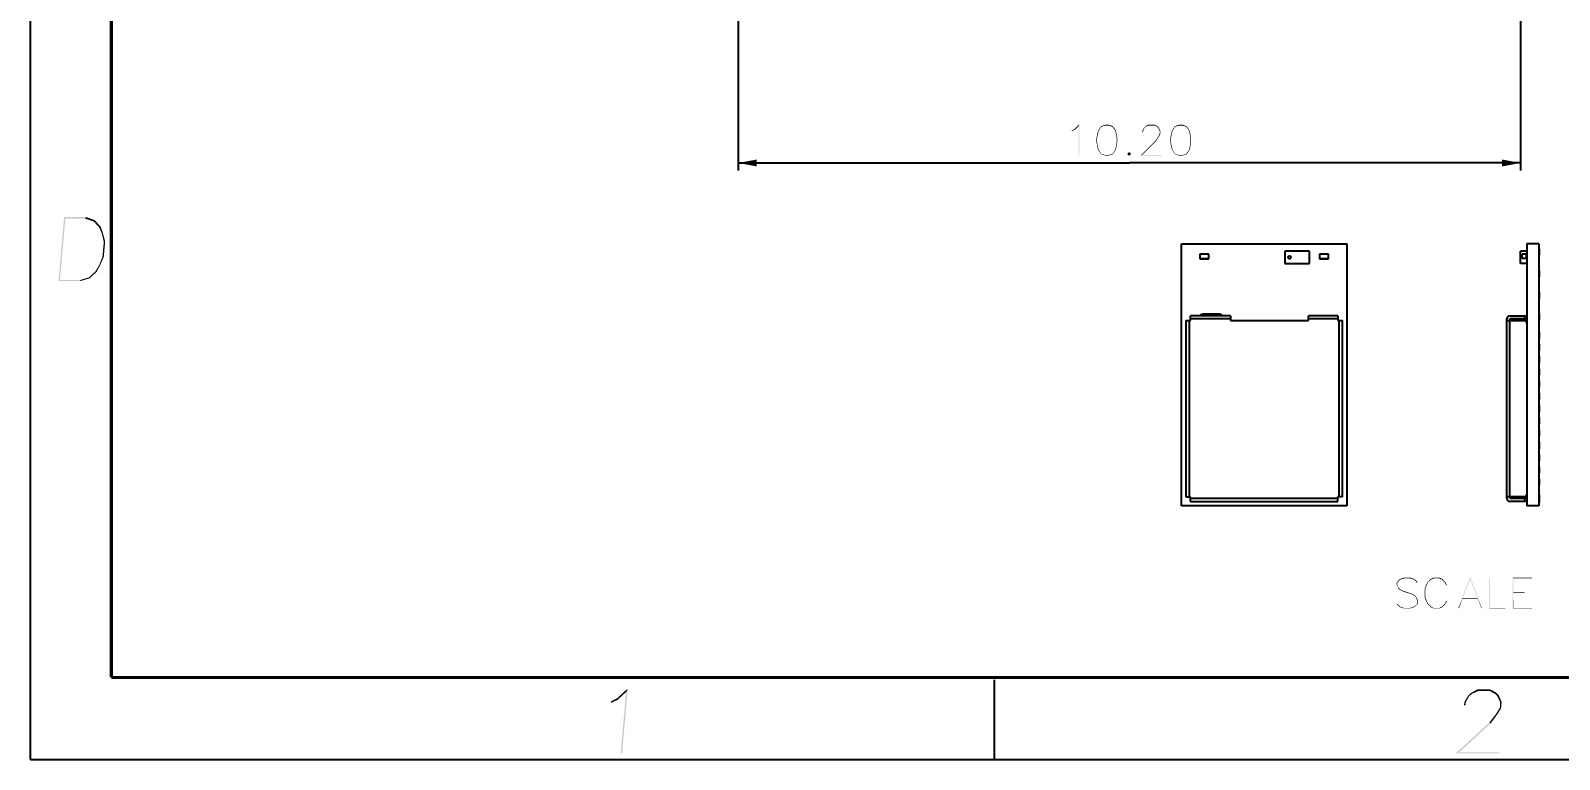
# Model space of a CAD drawing. Header units: millimetres. Extents: x 0 to 297, y 0 to 210.
# Drawn here: x 0 to 99.7, y 0 to 47.5 of the extents above; entities that cross this region are included whole.
import ezdxf

# ---------------------------------------------------------------- set-up
doc = ezdxf.new("R2010")
doc.units = ezdxf.units.MM
doc.header["$LTSCALE"] = 16.335
doc.layers.get('0').update_dxf_attribs({"linetype": 'CONTINUOUS'})
doc.styles.get("Standard").update_dxf_attribs({"font": 'romans.ttf'})
doc.dimstyles.new('DIMSTYLE_2', dxfattribs={"dimtxt": 2, "dimasz": 1.2, "dimexe": 0.5, "dimexo": 1, "dimgap": 0.5, "dimtad": 1, "dimlfac": 0.2, "dimzin": 0, "dimdsep": 46, "dimtxsty": 'STANDARD', "dimblk": '_FILLED', "dimblk1": '_FILLED', "dimblk2": '_FILLED', "dimcen": 0.09, "dimazin": 0, "dimtp": 0.01, "dimtm": 0.01, "dimtfac": 1, "dimtofl": 0, "dimtmove": 0, "dimatfit": 3, "dimldrblk": '_FILLED', "dimfxl": 1, "dimtolj": 1, "dimtzin": 0, "dimarcsym": 0})

# ---------------------------------------------------------------- blocks, each defined once
blk = doc.blocks.new('_FILLED')
at = {"color": 0, "linetype": 'ByBlock'}
blk.add_solid([(0, 0), (-1, 0.1875), (-1, -0.1875)], dxfattribs=at)
blk = doc.blocks.new('*D10')
at = {"color": 2, "linetype": 'Continuous'}
for p, q in [((46.144, 50.899), (46.144, 38.399)), ((97.144, 50.899), (97.144, 38.399)), ((46.144, 38.899), (71.644, 38.899)), ((97.144, 38.899), (71.644, 38.899))]:
    blk.add_line(p, q, dxfattribs=at)
at = {"color": 2, "linetype": 'Continuous', "xscale": 1.199999999999999, "yscale": 1.199999999999999, "zscale": 1.199999999999999, "rotation": 180}
blk.add_blockref('_FILLED', (46.144, 38.899), dxfattribs=at)
at = {"color": 2, "linetype": 'Continuous', "xscale": 1.199999999999999, "yscale": 1.199999999999999, "zscale": 1.199999999999999}
blk.add_blockref('_FILLED', (97.144, 38.899), dxfattribs=at)

msp = doc.modelspace()

# ---------------------------------------------------------------- linework, layer by layer
at = {"color": 7, "linetype": 'Continuous'}
for p, q in [((0, 0), (0, 210)), ((75.032, 16.531), (75.032, 33.631)), ((75.032, 33.631), (85.832, 33.631)), ((76.232, 32.961), (76.232, 32.656)), ((76.832, 32.961), (76.232, 32.961)), ((76.832, 32.656), (76.832, 32.961)), ((81.782, 33.151), (81.782, 32.351)), ((83.382, 33.151), (81.782, 33.151)), ((83.382, 32.351), (83.382, 33.151)), ((84.032, 32.961), (84.032, 32.656)), ((84.632, 32.961), (84.032, 32.961)), ((84.632, 32.656), (84.632, 32.961)), ((85.832, 33.631), (85.832, 16.531)), ((97.151, 32.351), (97.151, 33.151)), ((97.551, 33.151), (97.151, 33.151)), ((97.251, 32.661), (97.251, 32.961)), ((97.551, 32.961), (97.251, 32.961)), ((97.541, 32.656), (97.541, 32.956)), ((97.551, 32.956), (97.541, 32.956)), ((97.551, 33.631), (97.551, 16.531)), ((98.351, 33.631), (97.551, 33.631)), ((98.351, 33.631), (98.351, 16.531)), ((98.351, 33.281), (98.361, 33.281)), ((98.361, 33.281), (98.361, 32.881)), ((76.232, 32.661), (76.832, 32.661)), ((76.232, 32.656), (76.832, 32.656)), ((81.782, 32.351), (83.382, 32.351)), ((84.032, 32.661), (84.632, 32.661)), ((84.032, 32.656), (84.632, 32.656)), ((97.551, 32.351), (97.151, 32.351)), ((97.551, 32.661), (97.251, 32.661)), ((97.551, 32.656), (97.541, 32.656)), ((98.351, 32.881), (98.361, 32.881)), ((98.351, 31.881), (98.361, 31.881)), ((98.351, 31.481), (98.361, 31.481)), ((98.361, 31.881), (98.361, 31.481)), ((98.351, 30.481), (98.361, 30.481)), ((98.351, 30.081), (98.361, 30.081)), ((98.361, 30.481), (98.361, 30.081)), ((75.632, 28.631), (75.632, 28.931)), ((78.232, 28.931), (75.632, 28.931)), ((77.532, 29.031), (76.432, 29.031)), ((78.232, 28.931), (78.232, 28.631)), ((83.332, 28.631), (83.332, 28.931)), ((85.232, 28.931), (83.332, 28.931)), ((85.232, 28.931), (85.232, 28.631)), ((96.451, 28.931), (97.551, 28.931)), ((98.351, 29.081), (98.361, 29.081)), ((98.361, 29.081), (98.361, 28.681)), ((75.332, 28.631), (75.332, 17.131)), ((75.332, 28.631), (75.632, 28.631)), ((78.232, 28.631), (83.332, 28.631)), ((85.232, 28.631), (85.532, 28.631)), ((85.532, 17.131), (85.532, 28.631)), ((96.251, 17.031), (96.251, 28.731)), ((96.251, 28.631), (97.401, 28.631)), ((96.451, 28.731), (96.451, 28.631)), ((97.551, 28.731), (96.451, 28.731)), ((98.351, 28.681), (98.361, 28.681)), ((98.351, 27.881), (98.361, 27.881)), ((98.351, 27.481), (98.361, 27.481)), ((98.351, 27.081), (98.361, 27.081)), ((98.361, 27.881), (98.361, 27.481)), ((98.361, 27.081), (98.361, 26.681)), ((98.351, 26.681), (98.361, 26.681)), ((98.351, 26.281), (98.361, 26.281)), ((98.361, 26.281), (98.361, 25.881)), ((98.351, 25.881), (98.361, 25.881)), ((98.351, 25.481), (98.361, 25.481)), ((98.351, 25.081), (98.361, 25.081)), ((98.361, 25.481), (98.361, 25.081)), ((98.351, 24.681), (98.361, 24.681)), ((98.351, 24.281), (98.361, 24.281)), ((98.361, 24.681), (98.361, 24.281)), ((98.351, 23.881), (98.361, 23.881)), ((98.351, 23.481), (98.361, 23.481)), ((98.351, 23.081), (98.361, 23.081)), ((98.361, 23.881), (98.361, 23.481)), ((98.361, 23.081), (98.361, 22.681)), ((98.351, 22.681), (98.361, 22.681)), ((98.351, 22.281), (98.361, 22.281)), ((98.361, 22.281), (98.361, 21.881)), ((98.351, 21.881), (98.361, 21.881)), ((98.351, 21.481), (98.361, 21.481)), ((98.351, 21.081), (98.361, 21.081)), ((98.361, 21.481), (98.361, 21.081)), ((98.351, 20.681), (98.361, 20.681)), ((98.351, 20.281), (98.361, 20.281)), ((98.361, 20.681), (98.361, 20.281)), ((98.351, 19.881), (98.361, 19.881)), ((98.351, 19.481), (98.361, 19.481)), ((98.351, 19.081), (98.361, 19.081)), ((98.361, 19.881), (98.361, 19.481)), ((98.361, 19.081), (98.361, 18.681)), ((98.351, 18.681), (98.361, 18.681)), ((98.351, 18.281), (98.361, 18.281)), ((98.361, 18.281), (98.361, 17.881)), ((75.332, 17.131), (75.632, 17.131)), ((75.632, 16.831), (75.632, 17.131)), ((85.532, 17.131), (85.232, 17.131)), ((85.232, 16.831), (85.232, 17.131)), ((97.401, 17.131), (96.251, 17.131)), ((96.451, 17.031), (96.451, 17.131)), ((96.451, 17.031), (97.551, 17.031)), ((98.351, 17.881), (98.361, 17.881)), ((98.351, 17.282), (98.361, 17.282)), ((98.361, 17.282), (98.361, 16.782)), ((85.832, 16.531), (75.032, 16.531)), ((75.632, 16.831), (85.232, 16.831)), ((97.551, 16.831), (96.451, 16.831)), ((98.351, 16.531), (97.551, 16.531)), ((98.351, 16.782), (98.361, 16.782)), ((62.827, 5.192), (62.827, 0)), ((0, 0), (297, 0))]:
    msp.add_line(p, q, dxfattribs=at)
at = {"color": 9, "linetype": 'Continuous'}
for p, q in [((97.401, 28.931), (97.401, 28.731)), ((75.532, 28.631), (75.532, 17.131)), ((78.232, 28.731), (75.632, 28.731)), ((85.232, 28.731), (83.332, 28.731)), ((85.332, 17.131), (85.332, 28.631)), ((96.451, 17.131), (96.451, 28.631)), ((75.632, 17.031), (85.232, 17.031)), ((97.401, 17.031), (97.401, 16.831))]:
    msp.add_line(p, q, dxfattribs=at)
at = {"color": 7, "linetype": 'Continuous', "const_width": 0.2}
for points in [[(5.266, 5.348), (5.266, 204.558)], [(291.734, 5.348), (5.266, 5.348)]]:
    msp.add_lwpolyline(points, dxfattribs=at)
at = {"color": 7, "linetype": 'Continuous'}
msp.add_circle((82.082, 32.751), 0.1, dxfattribs=at)
for centre, radius, start, end in [((76.432, 28.831), 0.2, 90, 150), ((77.532, 28.831), 0.2, 30, 90), ((96.451, 28.731), 0.2, 90, 180), ((97.401, 28.481), 0.15, 0, 90), ((96.451, 17.031), 0.2, 180, 270), ((97.401, 17.281), 0.15, 270, 360)]:
    msp.add_arc(centre, radius, start, end, dxfattribs=at)
at = {"color": 2, "linetype": 'Continuous'}
for points in [[(68.097, 41.07), (67.882, 41.013), (68.068, 41.113)], [(67.882, 41.013), (68.097, 41.07), (67.897, 40.97)], [(68.382, 41.399), (68.34, 41.313), (68.068, 41.113)], [(68.382, 41.399), (68.068, 41.113), (68.354, 41.399)], [(68.068, 41.113), (68.34, 41.313), (68.097, 41.07)], [(68.34, 39.399), (68.34, 41.313), (68.382, 41.399)], [(68.34, 39.399), (68.382, 41.399), (68.382, 39.399)], [(69.64, 40.984), (69.497, 40.527), (69.597, 40.999)], [(69.497, 40.527), (69.64, 40.984), (69.54, 40.513)], [(69.811, 41.256), (69.597, 40.999), (69.797, 41.299)], [(69.597, 40.999), (69.811, 41.256), (69.64, 40.984)], [(70.282, 41.399), (70.082, 41.342), (69.797, 41.299)], [(70.282, 41.399), (69.797, 41.299), (70.082, 41.399)], [(69.797, 41.299), (70.082, 41.342), (69.811, 41.256)], [(70.268, 41.342), (70.082, 41.342), (70.282, 41.399)], [(70.268, 41.342), (70.282, 41.399), (70.568, 41.299)], [(70.568, 41.299), (70.54, 41.256), (70.268, 41.342)], [(70.54, 41.256), (70.568, 41.299), (70.768, 40.999)], [(70.768, 40.999), (70.725, 40.984), (70.54, 41.256)], [(70.725, 40.984), (70.768, 40.999), (70.854, 40.527)], [(70.854, 40.527), (70.811, 40.513), (70.725, 40.984)], [(72.625, 41.17), (72.497, 40.999), (72.597, 41.199)], [(72.497, 40.999), (72.625, 41.17), (72.54, 40.984)], [(72.54, 40.984), (72.497, 40.899), (72.497, 40.999)], [(72.497, 40.899), (72.54, 40.984), (72.54, 40.899)], [(72.711, 41.256), (72.597, 41.199), (72.697, 41.299)], [(72.597, 41.199), (72.711, 41.256), (72.625, 41.17)], [(72.897, 41.342), (72.697, 41.299), (72.882, 41.399)], [(72.697, 41.299), (72.897, 41.342), (72.711, 41.256)], [(72.882, 41.399), (73.268, 41.399), (72.897, 41.342)], [(73.268, 41.342), (72.897, 41.342), (73.268, 41.399)], [(73.268, 41.342), (73.268, 41.399), (73.468, 41.299)], [(73.468, 41.299), (73.44, 41.256), (73.268, 41.342)], [(73.44, 41.256), (73.468, 41.299), (73.568, 41.199)], [(73.568, 41.199), (73.525, 41.17), (73.44, 41.256)], [(73.525, 41.17), (73.568, 41.199), (73.668, 40.999)], [(73.668, 40.999), (73.625, 40.984), (73.525, 41.17)], [(73.625, 40.813), (73.625, 40.984), (73.668, 40.999)], [(73.625, 40.813), (73.668, 40.999), (73.668, 40.799)], [(74.454, 40.984), (74.311, 40.527), (74.411, 40.999)], [(74.311, 40.527), (74.454, 40.984), (74.354, 40.513)], [(74.625, 41.256), (74.411, 40.999), (74.611, 41.299)], [(74.411, 40.999), (74.625, 41.256), (74.454, 40.984)], [(75.097, 41.399), (74.897, 41.342), (74.611, 41.299)], [(75.097, 41.399), (74.611, 41.299), (74.897, 41.399)], [(74.611, 41.299), (74.897, 41.342), (74.625, 41.256)], [(75.082, 41.342), (74.897, 41.342), (75.097, 41.399)], [(75.082, 41.342), (75.097, 41.399), (75.382, 41.299)], [(75.382, 41.299), (75.354, 41.256), (75.082, 41.342)], [(75.354, 41.256), (75.382, 41.299), (75.582, 40.999)], [(75.582, 40.999), (75.54, 40.984), (75.354, 41.256)], [(75.54, 40.984), (75.582, 40.999), (75.668, 40.527)], [(75.668, 40.527), (75.625, 40.513), (75.54, 40.984)], [(69.54, 40.513), (69.497, 40.242), (69.497, 40.527)], [(69.497, 40.242), (69.54, 40.513), (69.54, 40.242)], [(69.54, 40.242), (69.597, 39.77), (69.497, 40.242)], [(69.597, 39.77), (69.54, 40.242), (69.64, 39.77)], [(70.854, 40.242), (70.725, 39.77), (70.811, 40.242)], [(70.725, 39.77), (70.854, 40.242), (70.768, 39.77)], [(70.811, 40.242), (70.811, 40.513), (70.854, 40.527)], [(70.811, 40.242), (70.854, 40.527), (70.854, 40.242)], [(73.382, 40.327), (72.368, 39.384), (73.34, 40.356)], [(73.382, 40.327), (72.468, 39.413), (72.368, 39.384)], [(73.568, 40.613), (73.34, 40.356), (73.525, 40.627)], [(73.34, 40.356), (73.568, 40.613), (73.382, 40.327)], [(73.668, 40.799), (73.525, 40.627), (73.625, 40.813)], [(73.525, 40.627), (73.668, 40.799), (73.568, 40.613)], [(74.354, 40.513), (74.311, 40.242), (74.311, 40.527)], [(74.311, 40.242), (74.354, 40.513), (74.354, 40.242)], [(74.354, 40.242), (74.411, 39.77), (74.311, 40.242)], [(74.411, 39.77), (74.354, 40.242), (74.454, 39.77)], [(75.668, 40.242), (75.54, 39.77), (75.625, 40.242)], [(75.54, 39.77), (75.668, 40.242), (75.582, 39.77)], [(75.625, 40.242), (75.625, 40.513), (75.668, 40.527)], [(75.625, 40.242), (75.668, 40.527), (75.668, 40.242)], [(69.64, 39.77), (69.797, 39.47), (69.597, 39.77)], [(69.64, 39.77), (69.811, 39.499), (69.797, 39.47)], [(69.797, 39.47), (69.811, 39.499), (70.082, 39.413)], [(70.082, 39.413), (70.082, 39.384), (69.797, 39.47)], [(70.082, 39.413), (70.268, 39.413), (70.082, 39.384)], [(70.282, 39.384), (70.082, 39.384), (70.268, 39.413)], [(70.568, 39.47), (70.268, 39.413), (70.54, 39.499)], [(70.268, 39.413), (70.568, 39.47), (70.282, 39.384)], [(70.768, 39.77), (70.54, 39.499), (70.725, 39.77)], [(70.54, 39.499), (70.768, 39.77), (70.568, 39.47)], [(71.497, 39.484), (71.625, 39.613), (71.754, 39.484)], [(71.754, 39.484), (71.625, 39.37), (71.497, 39.484)], [(72.468, 39.413), (73.74, 39.413), (72.368, 39.384)], [(72.368, 39.384), (73.74, 39.413), (73.74, 39.384)], [(74.454, 39.77), (74.611, 39.47), (74.411, 39.77)], [(74.454, 39.77), (74.625, 39.499), (74.611, 39.47)], [(74.611, 39.47), (74.625, 39.499), (74.897, 39.413)], [(74.897, 39.413), (74.897, 39.384), (74.611, 39.47)], [(74.897, 39.413), (75.082, 39.413), (74.897, 39.384)], [(75.097, 39.384), (74.897, 39.384), (75.082, 39.413)], [(75.382, 39.47), (75.082, 39.413), (75.354, 39.499)], [(75.082, 39.413), (75.382, 39.47), (75.097, 39.384)], [(75.582, 39.77), (75.354, 39.499), (75.54, 39.77)], [(75.354, 39.499), (75.582, 39.77), (75.382, 39.47)]]:
    msp.add_solid(points, dxfattribs=at)
at = {"color": 7, "linetype": 'Continuous'}
for points in [[(2.266, 35.259), (1.821, 31.198), (2.187, 35.378)], [(2.266, 35.259), (1.915, 31.257), (1.821, 31.198)], [(2.187, 35.378), (3.61, 35.378), (2.266, 35.259)], [(3.57, 35.259), (2.266, 35.259), (3.61, 35.378)], [(3.57, 35.259), (3.61, 35.378), (4.185, 35.17)], [(4.185, 35.17), (4.117, 35.081), (3.57, 35.259)], [(4.117, 35.081), (4.185, 35.17), (4.563, 34.755)], [(4.563, 34.755), (4.469, 34.696), (4.117, 35.081)], [(4.469, 34.696), (4.563, 34.755), (4.707, 34.37)], [(4.707, 34.37), (4.643, 34.311), (4.469, 34.696)], [(4.643, 34.311), (4.707, 34.37), (4.863, 33.777)], [(4.863, 33.777), (4.772, 33.747), (4.643, 34.311)], [(4.686, 32.769), (4.772, 33.747), (4.863, 33.777)], [(4.686, 32.769), (4.863, 33.777), (4.775, 32.769)], [(4.515, 32.176), (4.218, 31.821), (4.459, 32.206)], [(4.218, 31.821), (4.515, 32.176), (4.304, 31.791)], [(4.775, 32.769), (4.459, 32.206), (4.686, 32.769)], [(4.459, 32.206), (4.775, 32.769), (4.515, 32.176)], [(1.915, 31.257), (3.22, 31.257), (1.821, 31.198)], [(3.244, 31.198), (1.821, 31.198), (3.22, 31.257)], [(3.853, 31.376), (3.22, 31.257), (3.799, 31.435)], [(3.22, 31.257), (3.853, 31.376), (3.244, 31.198)], [(4.304, 31.791), (3.799, 31.435), (4.218, 31.821)], [(3.799, 31.435), (4.304, 31.791), (3.853, 31.376)], [(38.932, 4.572), (38.828, 4.394), (38.228, 3.979)], [(38.932, 4.572), (38.228, 3.979), (38.873, 4.572)], [(38.228, 3.979), (38.828, 4.394), (38.28, 3.89)], [(38.48, 0.422), (38.828, 4.394), (38.932, 4.572)], [(38.48, 0.422), (38.932, 4.572), (38.569, 0.422)], [(93.782, 4.098), (93.484, 3.742), (93.728, 4.157)], [(93.484, 3.742), (93.782, 4.098), (93.571, 3.713)], [(93.976, 4.276), (93.728, 4.157), (93.954, 4.365)], [(93.728, 4.157), (93.976, 4.276), (93.782, 4.098)], [(94.376, 4.454), (93.954, 4.365), (94.357, 4.572)], [(93.954, 4.365), (94.376, 4.454), (93.976, 4.276)], [(94.357, 4.572), (95.158, 4.572), (94.376, 4.454)], [(95.147, 4.454), (94.376, 4.454), (95.158, 4.572)], [(95.147, 4.454), (95.158, 4.572), (95.554, 4.365)], [(95.554, 4.365), (95.487, 4.276), (95.147, 4.454)], [(95.487, 4.276), (95.554, 4.365), (95.744, 4.157)], [(95.744, 4.157), (95.65, 4.098), (95.487, 4.276)], [(95.65, 4.098), (95.744, 4.157), (95.915, 3.742)], [(95.915, 3.742), (95.823, 3.713), (95.65, 4.098)], [(38.28, 3.89), (37.825, 3.772), (38.228, 3.979)], [(37.825, 3.772), (38.28, 3.89), (37.847, 3.683)], [(93.571, 3.713), (93.466, 3.535), (93.484, 3.742)], [(93.466, 3.535), (93.571, 3.713), (93.555, 3.535)], [(95.879, 3.327), (95.551, 2.972), (95.792, 3.357)], [(95.551, 2.972), (95.879, 3.327), (95.637, 2.942)], [(95.792, 3.357), (95.823, 3.713), (95.915, 3.742)], [(95.792, 3.357), (95.915, 3.742), (95.879, 3.327)], [(95.2, 2.349), (92.924, 0.393), (95.116, 2.408)], [(95.2, 2.349), (93.137, 0.452), (92.924, 0.393)], [(95.637, 2.942), (95.116, 2.408), (95.551, 2.972)], [(95.116, 2.408), (95.637, 2.942), (95.2, 2.349)], [(93.137, 0.452), (95.775, 0.452), (92.924, 0.393)], [(92.924, 0.393), (95.775, 0.452), (95.77, 0.393)]]:
    msp.add_solid(points, dxfattribs=at)
at = {"color": 3, "linetype": 'Continuous'}
for points in [[(89.288, 11.718), (89.074, 11.561), (89.274, 11.761)], [(89.074, 11.561), (89.288, 11.718), (89.116, 11.546)], [(89.116, 11.546), (89.074, 11.361), (89.074, 11.561)], [(89.074, 11.361), (89.116, 11.546), (89.116, 11.361)], [(89.116, 11.361), (89.174, 11.161), (89.074, 11.361)], [(89.116, 11.361), (89.202, 11.189), (89.174, 11.161)], [(89.174, 11.161), (89.202, 11.189), (89.288, 11.103)], [(89.288, 11.103), (89.274, 11.061), (89.174, 11.161)], [(89.559, 11.803), (89.274, 11.761), (89.559, 11.861)], [(89.274, 11.761), (89.559, 11.803), (89.288, 11.718)], [(89.274, 11.061), (89.288, 11.103), (89.474, 11.003)], [(89.474, 11.003), (89.459, 10.961), (89.274, 11.061)], [(89.459, 10.961), (89.474, 11.003), (90.045, 10.818)], [(89.559, 11.861), (89.945, 11.861), (89.559, 11.803)], [(89.931, 11.803), (89.559, 11.803), (89.945, 11.861)], [(89.931, 11.803), (89.945, 11.861), (90.231, 11.761)], [(90.231, 11.761), (90.216, 11.718), (89.931, 11.803)], [(90.216, 11.718), (90.231, 11.761), (90.431, 11.561)], [(90.431, 11.561), (90.388, 11.532), (90.216, 11.718)], [(91.031, 11.361), (90.888, 11.089), (90.988, 11.375)], [(90.888, 11.089), (91.031, 11.361), (90.931, 11.075)], [(90.931, 11.075), (90.888, 10.603), (90.888, 11.089)], [(90.931, 11.075), (90.931, 10.618), (90.888, 10.603)], [(91.116, 11.532), (90.988, 11.375), (91.088, 11.561)], [(90.988, 11.375), (91.116, 11.532), (91.031, 11.361)], [(91.302, 11.718), (91.088, 11.561), (91.274, 11.761)], [(91.088, 11.561), (91.302, 11.718), (91.116, 11.532)], [(91.488, 11.803), (91.274, 11.761), (91.474, 11.861)], [(91.274, 11.761), (91.488, 11.803), (91.302, 11.718)], [(91.474, 11.861), (91.859, 11.861), (91.488, 11.803)], [(91.845, 11.803), (91.488, 11.803), (91.859, 11.861)], [(91.845, 11.803), (91.859, 11.861), (92.059, 11.761)], [(92.059, 11.761), (92.031, 11.718), (91.845, 11.803)], [(92.031, 11.718), (92.059, 11.761), (92.245, 11.561)], [(92.245, 11.561), (92.216, 11.532), (92.031, 11.718)], [(92.216, 11.532), (92.245, 11.561), (92.345, 11.375)], [(92.345, 11.375), (92.302, 11.346), (92.216, 11.532)], [(93.874, 11.861), (93.859, 11.775), (93.088, 9.875)], [(93.874, 11.861), (93.088, 9.875), (93.845, 11.861)], [(93.859, 11.775), (93.388, 10.532), (93.088, 9.875)], [(94.331, 10.532), (93.859, 11.775), (93.874, 11.861)], [(94.331, 10.532), (93.874, 11.861), (94.631, 9.875)], [(95.145, 11.832), (95.145, 9.875), (95.102, 9.846)], [(95.145, 11.832), (95.102, 9.846), (95.102, 11.832)], [(96.645, 11.861), (97.888, 11.861), (96.688, 11.803)], [(96.688, 11.803), (96.645, 9.846), (96.645, 11.861)], [(96.688, 11.803), (96.688, 10.918), (96.645, 9.846)], [(96.688, 11.803), (97.888, 11.861), (97.888, 11.803)], [(89.074, 10.118), (89.102, 10.161), (89.288, 9.975)], [(89.288, 9.975), (89.274, 9.932), (89.074, 10.118)], [(89.274, 9.932), (89.288, 9.975), (89.559, 9.875)], [(90.045, 10.818), (90.031, 10.775), (89.459, 10.961)], [(90.231, 9.932), (89.931, 9.875), (90.216, 9.975)], [(90.031, 10.775), (90.045, 10.818), (90.231, 10.718)], [(90.231, 10.718), (90.202, 10.689), (90.031, 10.775)], [(90.202, 10.689), (90.231, 10.718), (90.331, 10.618)], [(90.331, 10.618), (90.302, 10.603), (90.202, 10.689)], [(90.431, 10.132), (90.216, 9.975), (90.388, 10.146)], [(90.216, 9.975), (90.431, 10.132), (90.231, 9.932)], [(90.302, 10.603), (90.331, 10.618), (90.431, 10.432)], [(90.431, 10.432), (90.388, 10.418), (90.302, 10.603)], [(90.388, 10.146), (90.388, 10.418), (90.431, 10.432)], [(90.388, 10.146), (90.431, 10.432), (90.431, 10.132)], [(90.888, 10.603), (90.931, 10.618), (91.031, 10.332)], [(91.031, 10.332), (90.988, 10.318), (90.888, 10.603)], [(90.988, 10.318), (91.031, 10.332), (91.116, 10.161)], [(91.116, 10.161), (91.088, 10.132), (90.988, 10.318)], [(91.088, 10.132), (91.116, 10.161), (91.302, 9.975)], [(91.302, 9.975), (91.274, 9.932), (91.088, 10.132)], [(91.274, 9.932), (91.302, 9.975), (91.488, 9.875)], [(92.059, 9.932), (91.845, 9.875), (92.031, 9.975)], [(92.245, 10.132), (92.031, 9.975), (92.216, 10.161)], [(92.031, 9.975), (92.245, 10.132), (92.059, 9.932)], [(92.345, 10.318), (92.216, 10.161), (92.302, 10.332)], [(92.216, 10.161), (92.345, 10.318), (92.245, 10.132)], [(93.388, 10.532), (93.374, 10.489), (93.088, 9.875)], [(93.088, 9.875), (93.374, 10.489), (93.131, 9.861)], [(93.388, 10.532), (94.331, 10.532), (93.374, 10.489)], [(94.345, 10.489), (93.374, 10.489), (94.331, 10.532)], [(94.631, 9.875), (94.345, 10.489), (94.331, 10.532)], [(94.631, 9.875), (94.602, 9.861), (94.345, 10.489)], [(96.688, 10.918), (96.688, 10.875), (96.645, 9.846)], [(96.688, 10.875), (96.688, 9.875), (96.645, 9.846)], [(96.688, 10.875), (97.416, 10.918), (97.416, 10.875)], [(96.688, 10.918), (97.416, 10.918), (96.688, 10.875)], [(89.559, 9.875), (89.559, 9.846), (89.274, 9.932)], [(89.559, 9.875), (89.931, 9.875), (89.559, 9.846)], [(89.945, 9.846), (89.559, 9.846), (89.931, 9.875)], [(89.931, 9.875), (90.231, 9.932), (89.945, 9.846)], [(91.488, 9.875), (91.474, 9.846), (91.274, 9.932)], [(91.488, 9.875), (91.845, 9.875), (91.474, 9.846)], [(91.859, 9.846), (91.474, 9.846), (91.845, 9.875)], [(91.845, 9.875), (92.059, 9.932), (91.859, 9.846)], [(95.145, 9.875), (96.159, 9.875), (95.102, 9.846)], [(95.102, 9.846), (96.159, 9.875), (96.159, 9.846)], [(96.688, 9.875), (97.888, 9.875), (96.645, 9.846)], [(96.645, 9.846), (97.888, 9.875), (97.888, 9.846)]]:
    msp.add_solid(points, dxfattribs=at)

# ---------------------------------------------------------------- dimensions: what is measured, and where the dimension line sits
at = {"color": 2, "linetype": 'Continuous'}
dim = msp.add_linear_dim(base=(97.144, 38.899), p1=(46.144, 51.899), p2=(97.144, 51.899), dimstyle='DIMSTYLE_2', dxfattribs=at)
dim.commit()
dim.dimension.update_dxf_attribs({"geometry": '*D10', "text_midpoint": (67.311, 38.899), "dimtype": 160})

doc.saveas('drawing.dxf')
